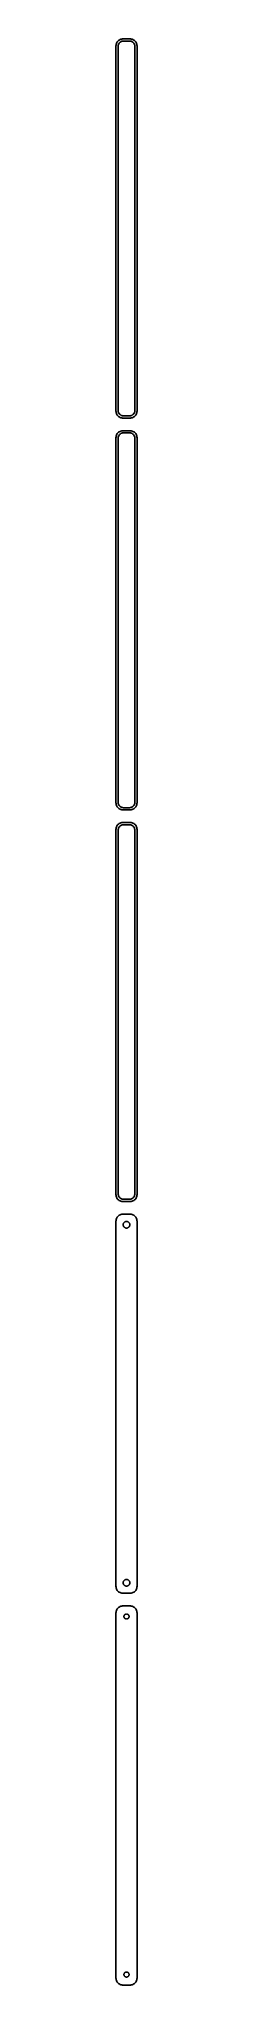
# Model space of a CAD drawing. Header units: metres. Extents: x -8 to 8, y 981 to 2367.
import ezdxf

# ---------------------------------------------------------------- set-up
doc = ezdxf.new("R2010")
doc.units = ezdxf.units.M

msp = doc.modelspace()

# ---------------------------------------------------------------- linework, layer by layer
for p, q in [((-7.46057, 2362.63), (-7.5, 2362)), ((-7.5, 2362), (-7.5, 2102)), ((-7.34291, 2363.24), (-7.46057, 2362.63)), ((-7.14888, 2363.84), (-7.34291, 2363.24)), ((-6.88153, 2364.41), (-7.14888, 2363.84)), ((-6.54507, 2364.94), (-6.88153, 2364.41)), ((-6.14484, 2365.42), (-6.54507, 2364.94)), ((-5.68712, 2365.85), (-6.14484, 2365.42)), ((-6, 2361.5), (-5.96844, 2362)), ((-6, 2102.5), (-6, 2361.5)), ((-5.96844, 2362), (-5.87433, 2362.49)), ((-5.87433, 2362.49), (-5.7191, 2362.97)), ((-5.7191, 2362.97), (-5.50522, 2363.43)), ((-5.17912, 2366.22), (-5.68712, 2365.85)), ((-5.50522, 2363.43), (-5.23605, 2363.85)), ((-5.23605, 2363.85), (-4.91586, 2364.24)), ((-4.62889, 2366.52), (-5.17912, 2366.22)), ((-4.91586, 2364.24), (-4.54968, 2364.58)), ((-4.04507, 2366.76), (-4.62889, 2366.52)), ((-4.54968, 2364.58), (-4.1433, 2364.88)), ((-4.1433, 2364.88), (-3.70311, 2365.12)), ((-3.4369, 2366.91), (-4.04507, 2366.76)), ((-3.70311, 2365.12), (-3.23605, 2365.3)), ((-2.81395, 2366.99), (-3.4369, 2366.91)), ((-3.23605, 2365.3), (-2.74951, 2365.43)), ((2.81395, 2366.99), (-2.81395, 2366.99)), ((-2.74951, 2365.43), (-2.25116, 2365.49)), ((-2.25116, 2365.49), (2.25116, 2365.49)), ((2.25116, 2365.49), (2.74951, 2365.43)), ((2.74951, 2365.43), (3.23605, 2365.3)), ((3.4369, 2366.91), (2.81395, 2366.99)), ((3.23605, 2365.3), (3.70311, 2365.12)), ((4.04507, 2366.76), (3.4369, 2366.91)), ((3.70311, 2365.12), (4.1433, 2364.88)), ((4.62889, 2366.52), (4.04507, 2366.76)), ((4.1433, 2364.88), (4.54968, 2364.58)), ((4.54968, 2364.58), (4.91586, 2364.24)), ((5.17912, 2366.22), (4.62889, 2366.52)), ((4.91586, 2364.24), (5.23605, 2363.85)), ((5.68712, 2365.85), (5.17912, 2366.22)), ((5.23605, 2363.85), (5.50522, 2363.43)), ((5.50522, 2363.43), (5.7191, 2362.97)), ((6.14484, 2365.42), (5.68712, 2365.85)), ((5.7191, 2362.97), (5.87433, 2362.49)), ((5.87433, 2362.49), (5.96844, 2362)), ((5.96844, 2362), (6, 2361.5)), ((6, 2361.5), (6, 2102.5)), ((6.54507, 2364.94), (6.14484, 2365.42)), ((6.88153, 2364.41), (6.54507, 2364.94)), ((7.14888, 2363.84), (6.88153, 2364.41)), ((7.34291, 2363.24), (7.14888, 2363.84)), ((7.46057, 2362.63), (7.34291, 2363.24)), ((7.5, 2362), (7.46057, 2362.63)), ((7.5, 2102), (7.5, 2362)), ((-7.5, 2102), (-7.46057, 2101.37)), ((-7.46057, 2101.37), (-7.34291, 2100.76)), ((-7.34291, 2100.76), (-7.14888, 2100.16)), ((-7.14888, 2100.16), (-6.88153, 2099.59)), ((-6.88153, 2099.59), (-6.54507, 2099.06)), ((-6.54507, 2099.06), (-6.14484, 2098.58)), ((-6.14484, 2098.58), (-5.68712, 2098.15)), ((-5.96844, 2102), (-6, 2102.5)), ((-5.87433, 2101.51), (-5.96844, 2102)), ((-5.7191, 2101.03), (-5.87433, 2101.51)), ((-5.50522, 2100.57), (-5.7191, 2101.03)), ((-5.68712, 2098.15), (-5.17912, 2097.78)), ((-5.23605, 2100.15), (-5.50522, 2100.57)), ((-4.91586, 2099.76), (-5.23605, 2100.15)), ((-5.17912, 2097.78), (-4.62889, 2097.48)), ((-4.54968, 2099.42), (-4.91586, 2099.76)), ((-4.62889, 2097.48), (-4.04507, 2097.24)), ((-4.1433, 2099.12), (-4.54968, 2099.42)), ((-3.70311, 2098.88), (-4.1433, 2099.12)), ((-4.04507, 2097.24), (-3.4369, 2097.09)), ((-3.23605, 2098.7), (-3.70311, 2098.88)), ((-3.4369, 2097.09), (-2.81395, 2097.01)), ((-2.74951, 2098.57), (-3.23605, 2098.7)), ((-2.81395, 2097.01), (2.81395, 2097.01)), ((-2.25116, 2098.51), (-2.74951, 2098.57)), ((2.25116, 2098.51), (-2.25116, 2098.51)), ((2.74951, 2098.57), (2.25116, 2098.51)), ((3.23605, 2098.7), (2.74951, 2098.57)), ((2.81395, 2097.01), (3.4369, 2097.09)), ((3.70311, 2098.88), (3.23605, 2098.7)), ((3.4369, 2097.09), (4.04507, 2097.24)), ((4.1433, 2099.12), (3.70311, 2098.88)), ((4.04507, 2097.24), (4.62889, 2097.48)), ((4.54968, 2099.42), (4.1433, 2099.12)), ((4.91586, 2099.76), (4.54968, 2099.42)), ((4.62889, 2097.48), (5.17912, 2097.78)), ((5.23605, 2100.15), (4.91586, 2099.76)), ((5.17912, 2097.78), (5.68712, 2098.15)), ((5.50522, 2100.57), (5.23605, 2100.15)), ((5.7191, 2101.03), (5.50522, 2100.57)), ((5.68712, 2098.15), (6.14484, 2098.58)), ((5.87433, 2101.51), (5.7191, 2101.03)), ((5.96844, 2102), (5.87433, 2101.51)), ((6, 2102.5), (5.96844, 2102)), ((6.14484, 2098.58), (6.54507, 2099.06)), ((6.54507, 2099.06), (6.88153, 2099.59)), ((6.88153, 2099.59), (7.14888, 2100.16)), ((7.14888, 2100.16), (7.34291, 2100.76)), ((7.34291, 2100.76), (7.46057, 2101.37)), ((7.46057, 2101.37), (7.5, 2102)), ((-7.46057, 2083.63), (-7.5, 2083)), ((-7.5, 2083), (-7.5, 1823)), ((-7.34291, 2084.24), (-7.46057, 2083.63)), ((-7.14888, 2084.84), (-7.34291, 2084.24)), ((-6.88153, 2085.41), (-7.14888, 2084.84)), ((-6.54507, 2085.94), (-6.88153, 2085.41)), ((-6.14484, 2086.42), (-6.54507, 2085.94)), ((-5.68712, 2086.85), (-6.14484, 2086.42)), ((-6, 2082.5), (-5.96844, 2083)), ((-6, 1823.5), (-6, 2082.5)), ((-5.96844, 2083), (-5.87433, 2083.49)), ((-5.87433, 2083.49), (-5.7191, 2083.97)), ((-5.7191, 2083.97), (-5.50522, 2084.43)), ((-5.17912, 2087.22), (-5.68712, 2086.85)), ((-5.50522, 2084.43), (-5.23605, 2084.85)), ((-5.23605, 2084.85), (-4.91586, 2085.24)), ((-4.62889, 2087.52), (-5.17912, 2087.22)), ((-4.91586, 2085.24), (-4.54968, 2085.58)), ((-4.04507, 2087.76), (-4.62889, 2087.52)), ((-4.54968, 2085.58), (-4.1433, 2085.88)), ((-4.1433, 2085.88), (-3.70311, 2086.12)), ((-3.4369, 2087.91), (-4.04507, 2087.76)), ((-3.70311, 2086.12), (-3.23605, 2086.3)), ((-2.81395, 2087.99), (-3.4369, 2087.91)), ((-3.23605, 2086.3), (-2.74951, 2086.43)), ((2.81395, 2087.99), (-2.81395, 2087.99)), ((-2.74951, 2086.43), (-2.25116, 2086.49)), ((-2.25116, 2086.49), (2.25116, 2086.49)), ((2.25116, 2086.49), (2.74951, 2086.43)), ((2.74951, 2086.43), (3.23605, 2086.3)), ((3.4369, 2087.91), (2.81395, 2087.99)), ((3.23605, 2086.3), (3.70311, 2086.12)), ((4.04507, 2087.76), (3.4369, 2087.91)), ((3.70311, 2086.12), (4.1433, 2085.88)), ((4.62889, 2087.52), (4.04507, 2087.76)), ((4.1433, 2085.88), (4.54968, 2085.58)), ((4.54968, 2085.58), (4.91586, 2085.24)), ((5.17912, 2087.22), (4.62889, 2087.52)), ((4.91586, 2085.24), (5.23605, 2084.85)), ((5.68712, 2086.85), (5.17912, 2087.22)), ((5.23605, 2084.85), (5.50522, 2084.43)), ((5.50522, 2084.43), (5.7191, 2083.97)), ((6.14484, 2086.42), (5.68712, 2086.85)), ((5.7191, 2083.97), (5.87433, 2083.49)), ((5.87433, 2083.49), (5.96844, 2083)), ((5.96844, 2083), (6, 2082.5)), ((6, 2082.5), (6, 1823.5)), ((6.54507, 2085.94), (6.14484, 2086.42)), ((6.88153, 2085.41), (6.54507, 2085.94)), ((7.14888, 2084.84), (6.88153, 2085.41)), ((7.34291, 2084.24), (7.14888, 2084.84)), ((7.46057, 2083.63), (7.34291, 2084.24)), ((7.5, 2083), (7.46057, 2083.63)), ((7.5, 1823), (7.5, 2083)), ((-7.5, 1823), (-7.46057, 1822.37)), ((-7.46057, 1822.37), (-7.34291, 1821.76)), ((-7.34291, 1821.76), (-7.14888, 1821.16)), ((-7.14888, 1821.16), (-6.88153, 1820.59)), ((-6.88153, 1820.59), (-6.54507, 1820.06)), ((-6.54507, 1820.06), (-6.14484, 1819.58)), ((-6.14484, 1819.58), (-5.68712, 1819.15)), ((-5.96844, 1823), (-6, 1823.5)), ((-5.87433, 1822.51), (-5.96844, 1823)), ((-5.7191, 1822.03), (-5.87433, 1822.51)), ((-5.50522, 1821.57), (-5.7191, 1822.03)), ((-5.68712, 1819.15), (-5.17912, 1818.78)), ((-5.23605, 1821.15), (-5.50522, 1821.57)), ((-4.91586, 1820.76), (-5.23605, 1821.15)), ((-5.17912, 1818.78), (-4.62889, 1818.48)), ((-4.54968, 1820.42), (-4.91586, 1820.76)), ((-4.62889, 1818.48), (-4.04507, 1818.24)), ((-4.1433, 1820.12), (-4.54968, 1820.42)), ((-3.70311, 1819.88), (-4.1433, 1820.12)), ((-4.04507, 1818.24), (-3.4369, 1818.09)), ((-3.23605, 1819.7), (-3.70311, 1819.88)), ((-3.4369, 1818.09), (-2.81395, 1818.01)), ((-2.74951, 1819.57), (-3.23605, 1819.7)), ((-2.81395, 1818.01), (2.81395, 1818.01)), ((-2.25116, 1819.51), (-2.74951, 1819.57)), ((2.25116, 1819.51), (-2.25116, 1819.51)), ((2.74951, 1819.57), (2.25116, 1819.51)), ((3.23605, 1819.7), (2.74951, 1819.57)), ((2.81395, 1818.01), (3.4369, 1818.09)), ((3.70311, 1819.88), (3.23605, 1819.7)), ((3.4369, 1818.09), (4.04507, 1818.24)), ((4.1433, 1820.12), (3.70311, 1819.88)), ((4.04507, 1818.24), (4.62889, 1818.48)), ((4.54968, 1820.42), (4.1433, 1820.12)), ((4.91586, 1820.76), (4.54968, 1820.42)), ((4.62889, 1818.48), (5.17912, 1818.78)), ((5.23605, 1821.15), (4.91586, 1820.76)), ((5.17912, 1818.78), (5.68712, 1819.15)), ((5.50522, 1821.57), (5.23605, 1821.15)), ((5.7191, 1822.03), (5.50522, 1821.57)), ((5.68712, 1819.15), (6.14484, 1819.58)), ((5.87433, 1822.51), (5.7191, 1822.03)), ((5.96844, 1823), (5.87433, 1822.51)), ((6, 1823.5), (5.96844, 1823)), ((6.14484, 1819.58), (6.54507, 1820.06)), ((6.54507, 1820.06), (6.88153, 1820.59)), ((6.88153, 1820.59), (7.14888, 1821.16)), ((7.14888, 1821.16), (7.34291, 1821.76)), ((7.34291, 1821.76), (7.46057, 1822.37)), ((7.46057, 1822.37), (7.5, 1823)), ((-7.46057, 1804.63), (-7.5, 1804)), ((-7.5, 1804), (-7.5, 1544)), ((-7.34291, 1805.24), (-7.46057, 1804.63)), ((-7.14888, 1805.84), (-7.34291, 1805.24)), ((-6.88153, 1806.41), (-7.14888, 1805.84)), ((-6.54507, 1806.94), (-6.88153, 1806.41)), ((-6.14484, 1807.42), (-6.54507, 1806.94)), ((-5.68712, 1807.85), (-6.14484, 1807.42)), ((-5.87262, 1803.5), (-5.84209, 1803.99)), ((-5.87262, 1544.5), (-5.87262, 1803.5)), ((-5.84209, 1803.99), (-5.75096, 1804.46)), ((-5.75096, 1804.46), (-5.60068, 1804.93)), ((-5.17912, 1808.22), (-5.68712, 1807.85)), ((-5.60068, 1804.93), (-5.3936, 1805.37)), ((-5.3936, 1805.37), (-5.13301, 1805.78)), ((-4.62889, 1808.52), (-5.17912, 1808.22)), ((-5.13301, 1805.78), (-4.82301, 1806.15)), ((-4.82301, 1806.15), (-4.46851, 1806.48)), ((-4.04507, 1808.76), (-4.62889, 1808.52)), ((-4.46851, 1806.48), (-4.07506, 1806.77)), ((-4.07506, 1806.77), (-3.64888, 1807)), ((-3.4369, 1808.91), (-4.04507, 1808.76)), ((-3.64888, 1807), (-3.1967, 1807.18)), ((-2.81395, 1808.99), (-3.4369, 1808.91)), ((-3.1967, 1807.18), (-2.72565, 1807.3)), ((2.81395, 1808.99), (-2.81395, 1808.99)), ((-2.72565, 1807.3), (-2.24316, 1807.36)), ((-2.24316, 1807.36), (2.24316, 1807.36)), ((2.24316, 1807.36), (2.72565, 1807.3)), ((2.72565, 1807.3), (3.1967, 1807.18)), ((3.4369, 1808.91), (2.81395, 1808.99)), ((3.1967, 1807.18), (3.64888, 1807)), ((4.04507, 1808.76), (3.4369, 1808.91)), ((3.64888, 1807), (4.07506, 1806.77)), ((4.62889, 1808.52), (4.04507, 1808.76)), ((4.07506, 1806.77), (4.46851, 1806.48)), ((4.46851, 1806.48), (4.82301, 1806.15)), ((5.17912, 1808.22), (4.62889, 1808.52)), ((4.82301, 1806.15), (5.13301, 1805.78)), ((5.13301, 1805.78), (5.3936, 1805.37)), ((5.68712, 1807.85), (5.17912, 1808.22)), ((5.3936, 1805.37), (5.60068, 1804.93)), ((5.60068, 1804.93), (5.75096, 1804.46)), ((6.14484, 1807.42), (5.68712, 1807.85)), ((5.75096, 1804.46), (5.84209, 1803.99)), ((5.84209, 1803.99), (5.87262, 1803.5)), ((5.87262, 1803.5), (5.87262, 1544.5)), ((6.54507, 1806.94), (6.14484, 1807.42)), ((6.88153, 1806.41), (6.54507, 1806.94)), ((7.14888, 1805.84), (6.88153, 1806.41)), ((7.34291, 1805.24), (7.14888, 1805.84)), ((7.46057, 1804.63), (7.34291, 1805.24)), ((7.5, 1804), (7.46057, 1804.63)), ((7.5, 1544), (7.5, 1804)), ((-7.5, 1544), (-7.46057, 1543.37)), ((-7.46057, 1543.37), (-7.34291, 1542.76)), ((-7.34291, 1542.76), (-7.14888, 1542.16)), ((-7.14888, 1542.16), (-6.88153, 1541.59)), ((-6.88153, 1541.59), (-6.54507, 1541.06)), ((-6.54507, 1541.06), (-6.14484, 1540.58)), ((-6.14484, 1540.58), (-5.68712, 1540.15)), ((-5.84209, 1544.01), (-5.87262, 1544.5)), ((-5.75096, 1543.54), (-5.84209, 1544.01)), ((-5.60068, 1543.07), (-5.75096, 1543.54)), ((-5.68712, 1540.15), (-5.17912, 1539.78)), ((-5.3936, 1542.63), (-5.60068, 1543.07)), ((-5.13301, 1542.22), (-5.3936, 1542.63)), ((-5.17912, 1539.78), (-4.62889, 1539.48)), ((-4.82301, 1541.85), (-5.13301, 1542.22)), ((-4.46851, 1541.52), (-4.82301, 1541.85)), ((-4.62889, 1539.48), (-4.04507, 1539.24)), ((-4.07506, 1541.23), (-4.46851, 1541.52)), ((-3.64888, 1541), (-4.07506, 1541.23)), ((-4.04507, 1539.24), (-3.4369, 1539.09)), ((-3.1967, 1540.82), (-3.64888, 1541)), ((-3.4369, 1539.09), (-2.81395, 1539.01)), ((-2.72565, 1540.7), (-3.1967, 1540.82)), ((-2.81395, 1539.01), (2.81395, 1539.01)), ((-2.24316, 1540.64), (-2.72565, 1540.7)), ((2.24316, 1540.64), (-2.24316, 1540.64)), ((2.72565, 1540.7), (2.24316, 1540.64)), ((3.1967, 1540.82), (2.72565, 1540.7)), ((2.81395, 1539.01), (3.4369, 1539.09)), ((3.64888, 1541), (3.1967, 1540.82)), ((3.4369, 1539.09), (4.04507, 1539.24)), ((4.07506, 1541.23), (3.64888, 1541)), ((4.04507, 1539.24), (4.62889, 1539.48)), ((4.46851, 1541.52), (4.07506, 1541.23)), ((4.82301, 1541.85), (4.46851, 1541.52)), ((4.62889, 1539.48), (5.17912, 1539.78)), ((5.13301, 1542.22), (4.82301, 1541.85)), ((5.3936, 1542.63), (5.13301, 1542.22)), ((5.17912, 1539.78), (5.68712, 1540.15)), ((5.60068, 1543.07), (5.3936, 1542.63)), ((5.75096, 1543.54), (5.60068, 1543.07)), ((5.68712, 1540.15), (6.14484, 1540.58)), ((5.84209, 1544.01), (5.75096, 1543.54)), ((5.87262, 1544.5), (5.84209, 1544.01)), ((6.14484, 1540.58), (6.54507, 1541.06)), ((6.54507, 1541.06), (6.88153, 1541.59)), ((6.88153, 1541.59), (7.14888, 1542.16)), ((7.14888, 1542.16), (7.34291, 1542.76)), ((7.34291, 1542.76), (7.46057, 1543.37)), ((7.46057, 1543.37), (7.5, 1544)), ((-7.46057, 1525.63), (-7.5, 1525)), ((-7.5, 1525), (-7.5, 1265)), ((-7.34291, 1526.24), (-7.46057, 1525.63)), ((-7.14888, 1526.84), (-7.34291, 1526.24)), ((-6.88153, 1527.41), (-7.14888, 1526.84)), ((-6.54507, 1527.94), (-6.88153, 1527.41)), ((-6.14484, 1528.42), (-6.54507, 1527.94)), ((-5.68712, 1528.85), (-6.14484, 1528.42)), ((-5.17912, 1529.22), (-5.68712, 1528.85)), ((-4.62889, 1529.52), (-5.17912, 1529.22)), ((-4.04507, 1529.76), (-4.62889, 1529.52)), ((-3.4369, 1529.91), (-4.04507, 1529.76)), ((-2.81395, 1529.99), (-3.4369, 1529.91)), ((2.81395, 1529.99), (-2.81395, 1529.99)), ((-1.28598, 1524.53), (-1.02187, 1524.67)), ((-1.02187, 1524.67), (-0.741638, 1524.78)), ((-0.741638, 1524.78), (-0.449707, 1524.86)), ((-0.449707, 1524.86), (-0.150696, 1524.9)), ((-0.150696, 1524.9), (0.150696, 1524.9)), ((0.150696, 1524.9), (0.449707, 1524.86)), ((0.449707, 1524.86), (0.741638, 1524.78)), ((0.741638, 1524.78), (1.02187, 1524.67)), ((1.02187, 1524.67), (1.28598, 1524.53)), ((3.4369, 1529.91), (2.81395, 1529.99)), ((4.04507, 1529.76), (3.4369, 1529.91)), ((4.62889, 1529.52), (4.04507, 1529.76)), ((5.17912, 1529.22), (4.62889, 1529.52)), ((5.68712, 1528.85), (5.17912, 1529.22)), ((6.14484, 1528.42), (5.68712, 1528.85)), ((6.54507, 1527.94), (6.14484, 1528.42)), ((6.88153, 1527.41), (6.54507, 1527.94)), ((7.14888, 1526.84), (6.88153, 1527.41)), ((7.34291, 1526.24), (7.14888, 1526.84)), ((7.46057, 1525.63), (7.34291, 1526.24)), ((7.5, 1525), (7.46057, 1525.63)), ((7.5, 1265), (7.5, 1525)), ((-2.39999, 1522.5), (-2.38107, 1522.8)), ((-2.38107, 1522.2), (-2.39999, 1522.5)), ((-2.38107, 1522.8), (-2.32458, 1523.1)), ((-2.32458, 1521.9), (-2.38107, 1522.2)), ((-2.32458, 1523.1), (-2.23146, 1523.38)), ((-2.23146, 1521.62), (-2.32458, 1521.9)), ((-2.23146, 1523.38), (-2.10313, 1523.66)), ((-2.10313, 1521.34), (-2.23146, 1521.62)), ((-2.10313, 1523.66), (-1.94164, 1523.91)), ((-1.94164, 1521.09), (-2.10313, 1521.34)), ((-1.94164, 1523.91), (-1.74951, 1524.14)), ((-1.74951, 1520.86), (-1.94164, 1521.09)), ((-1.74951, 1524.14), (-1.52982, 1524.35)), ((-1.52982, 1520.65), (-1.74951, 1520.86)), ((-1.52982, 1524.35), (-1.28598, 1524.53)), ((-1.28598, 1520.47), (-1.52982, 1520.65)), ((-1.02187, 1520.33), (-1.28598, 1520.47)), ((-0.741638, 1520.22), (-1.02187, 1520.33)), ((-0.449707, 1520.14), (-0.741638, 1520.22)), ((-0.150696, 1520.1), (-0.449707, 1520.14)), ((0.150696, 1520.1), (-0.150696, 1520.1)), ((0.449707, 1520.14), (0.150696, 1520.1)), ((0.741638, 1520.22), (0.449707, 1520.14)), ((1.02187, 1520.33), (0.741638, 1520.22)), ((1.28598, 1520.47), (1.02187, 1520.33)), ((1.28598, 1524.53), (1.52982, 1524.35)), ((1.52982, 1520.65), (1.28598, 1520.47)), ((1.52982, 1524.35), (1.74951, 1524.14)), ((1.74951, 1520.86), (1.52982, 1520.65)), ((1.74951, 1524.14), (1.94164, 1523.91)), ((1.94164, 1521.09), (1.74951, 1520.86)), ((1.94164, 1523.91), (2.10313, 1523.66)), ((2.10313, 1521.34), (1.94164, 1521.09)), ((2.10313, 1523.66), (2.23146, 1523.38)), ((2.23146, 1521.62), (2.10313, 1521.34)), ((2.23146, 1523.38), (2.32458, 1523.1)), ((2.32458, 1521.9), (2.23146, 1521.62)), ((2.32458, 1523.1), (2.38107, 1522.8)), ((2.38107, 1522.2), (2.32458, 1521.9)), ((2.38107, 1522.8), (2.39999, 1522.5)), ((2.39999, 1522.5), (2.38107, 1522.2)), ((-7.5, 1265), (-7.46057, 1264.37)), ((-7.46057, 1264.37), (-7.34291, 1263.76)), ((-7.34291, 1263.76), (-7.14888, 1263.16)), ((-7.14888, 1263.16), (-6.88153, 1262.59)), ((-6.88153, 1262.59), (-6.54507, 1262.06)), ((-6.54507, 1262.06), (-6.14484, 1261.58)), ((-6.14484, 1261.58), (-5.68712, 1261.15)), ((-2.39999, 1267.5), (-2.38107, 1267.8)), ((-2.38107, 1267.2), (-2.39999, 1267.5)), ((-2.38107, 1267.8), (-2.32458, 1268.1)), ((-2.32458, 1266.9), (-2.38107, 1267.2)), ((-2.32458, 1268.1), (-2.23146, 1268.38)), ((-2.23146, 1266.62), (-2.32458, 1266.9)), ((-2.23146, 1268.38), (-2.10313, 1268.66)), ((-2.10313, 1266.34), (-2.23146, 1266.62)), ((-2.10313, 1268.66), (-1.94164, 1268.91)), ((-1.94164, 1266.09), (-2.10313, 1266.34)), ((-1.94164, 1268.91), (-1.74951, 1269.14)), ((-1.74951, 1265.86), (-1.94164, 1266.09)), ((-1.74951, 1269.14), (-1.52982, 1269.35)), ((-1.52982, 1265.65), (-1.74951, 1265.86)), ((-1.52982, 1269.35), (-1.28598, 1269.53)), ((-1.28598, 1265.47), (-1.52982, 1265.65)), ((-1.28598, 1269.53), (-1.02187, 1269.67)), ((-1.02187, 1265.33), (-1.28598, 1265.47)), ((-1.02187, 1269.67), (-0.741638, 1269.78)), ((-0.741638, 1265.22), (-1.02187, 1265.33)), ((-0.741638, 1269.78), (-0.449707, 1269.86)), ((-0.449707, 1265.14), (-0.741638, 1265.22)), ((-0.449707, 1269.86), (-0.150696, 1269.9)), ((-0.150696, 1265.1), (-0.449707, 1265.14)), ((-0.150696, 1269.9), (0.150696, 1269.9)), ((0.150696, 1265.1), (-0.150696, 1265.1)), ((0.150696, 1269.9), (0.449707, 1269.86)), ((0.449707, 1265.14), (0.150696, 1265.1)), ((0.449707, 1269.86), (0.741638, 1269.78)), ((0.741638, 1265.22), (0.449707, 1265.14)), ((0.741638, 1269.78), (1.02187, 1269.67)), ((1.02187, 1265.33), (0.741638, 1265.22)), ((1.02187, 1269.67), (1.28598, 1269.53)), ((1.28598, 1265.47), (1.02187, 1265.33)), ((1.28598, 1269.53), (1.52982, 1269.35)), ((1.52982, 1265.65), (1.28598, 1265.47)), ((1.52982, 1269.35), (1.74951, 1269.14)), ((1.74951, 1265.86), (1.52982, 1265.65)), ((1.74951, 1269.14), (1.94164, 1268.91)), ((1.94164, 1266.09), (1.74951, 1265.86)), ((1.94164, 1268.91), (2.10313, 1268.66)), ((2.10313, 1266.34), (1.94164, 1266.09)), ((2.10313, 1268.66), (2.23146, 1268.38)), ((2.23146, 1266.62), (2.10313, 1266.34)), ((2.23146, 1268.38), (2.32458, 1268.1)), ((2.32458, 1266.9), (2.23146, 1266.62)), ((2.32458, 1268.1), (2.38107, 1267.8)), ((2.38107, 1267.2), (2.32458, 1266.9)), ((2.38107, 1267.8), (2.39999, 1267.5)), ((2.39999, 1267.5), (2.38107, 1267.2)), ((5.68712, 1261.15), (6.14484, 1261.58)), ((6.14484, 1261.58), (6.54507, 1262.06)), ((6.54507, 1262.06), (6.88153, 1262.59)), ((6.88153, 1262.59), (7.14888, 1263.16)), ((7.14888, 1263.16), (7.34291, 1263.76)), ((7.34291, 1263.76), (7.46057, 1264.37)), ((7.46057, 1264.37), (7.5, 1265)), ((-7.14888, 1247.84), (-7.34291, 1247.24)), ((-6.88153, 1248.41), (-7.14888, 1247.84)), ((-6.54507, 1248.94), (-6.88153, 1248.41)), ((-6.14484, 1249.42), (-6.54507, 1248.94)), ((-5.68712, 1249.85), (-6.14484, 1249.42)), ((-5.68712, 1261.15), (-5.17912, 1260.78)), ((-5.17912, 1250.22), (-5.68712, 1249.85)), ((-5.17912, 1260.78), (-4.62889, 1260.48)), ((-4.62889, 1250.52), (-5.17912, 1250.22)), ((-4.62889, 1260.48), (-4.04507, 1260.24)), ((-4.04507, 1250.76), (-4.62889, 1250.52)), ((-4.04507, 1260.24), (-3.4369, 1260.09)), ((-3.4369, 1250.91), (-4.04507, 1250.76)), ((-3.4369, 1260.09), (-2.81395, 1260.01)), ((-2.81395, 1250.99), (-3.4369, 1250.91)), ((-2.81395, 1260.01), (2.81395, 1260.01)), ((2.81395, 1250.99), (-2.81395, 1250.99)), ((2.81395, 1260.01), (3.4369, 1260.09)), ((3.4369, 1250.91), (2.81395, 1250.99)), ((3.4369, 1260.09), (4.04507, 1260.24)), ((4.04507, 1250.76), (3.4369, 1250.91)), ((4.04507, 1260.24), (4.62889, 1260.48)), ((4.62889, 1250.52), (4.04507, 1250.76)), ((4.62889, 1260.48), (5.17912, 1260.78)), ((5.17912, 1250.22), (4.62889, 1250.52)), ((5.17912, 1260.78), (5.68712, 1261.15)), ((5.68712, 1249.85), (5.17912, 1250.22)), ((6.14484, 1249.42), (5.68712, 1249.85)), ((6.54507, 1248.94), (6.14484, 1249.42)), ((6.88153, 1248.41), (6.54507, 1248.94)), ((7.14888, 1247.84), (6.88153, 1248.41)), ((7.34291, 1247.24), (7.14888, 1247.84)), ((-7.46057, 1246.63), (-7.5, 1246)), ((-7.5, 1246), (-7.5, 986)), ((-7.34291, 1247.24), (-7.46057, 1246.63)), ((-1.79999, 1243.5), (-1.7858, 1243.73)), ((-1.7858, 1243.27), (-1.79999, 1243.5)), ((-1.7858, 1243.73), (-1.74344, 1243.95)), ((-1.74344, 1243.05), (-1.7858, 1243.27)), ((-1.74344, 1243.95), (-1.67358, 1244.16)), ((-1.67358, 1242.84), (-1.74344, 1243.05)), ((-1.67358, 1244.16), (-1.57735, 1244.37)), ((-1.57735, 1242.63), (-1.67358, 1242.84)), ((-1.57735, 1244.37), (-1.45622, 1244.56)), ((-1.45622, 1242.44), (-1.57735, 1242.63)), ((-1.45622, 1244.56), (-1.31213, 1244.73)), ((-1.31213, 1242.27), (-1.45622, 1242.44)), ((-1.31213, 1244.73), (-1.14735, 1244.89)), ((-1.14735, 1242.11), (-1.31213, 1242.27)), ((-1.14735, 1244.89), (-0.964478, 1245.02)), ((-0.964478, 1241.98), (-1.14735, 1242.11)), ((-0.964478, 1245.02), (-0.766388, 1245.13)), ((-0.766388, 1241.87), (-0.964478, 1241.98)), ((-0.766388, 1245.13), (-0.556229, 1245.21)), ((-0.556229, 1241.79), (-0.766388, 1241.87)), ((-0.556229, 1245.21), (-0.33728, 1245.27)), ((-0.33728, 1241.73), (-0.556229, 1241.79)), ((-0.33728, 1245.27), (-0.113022, 1245.3)), ((-0.113022, 1241.7), (-0.33728, 1241.73)), ((-0.113022, 1245.3), (0.113022, 1245.3)), ((0.113022, 1241.7), (-0.113022, 1241.7)), ((0.113022, 1245.3), (0.33728, 1245.27)), ((0.33728, 1241.73), (0.113022, 1241.7)), ((0.33728, 1245.27), (0.556229, 1245.21)), ((0.556229, 1241.79), (0.33728, 1241.73)), ((0.556229, 1245.21), (0.766388, 1245.13)), ((0.766388, 1241.87), (0.556229, 1241.79)), ((0.766388, 1245.13), (0.964478, 1245.02)), ((0.964478, 1241.98), (0.766388, 1241.87)), ((0.964478, 1245.02), (1.14735, 1244.89)), ((1.14735, 1242.11), (0.964478, 1241.98)), ((1.14735, 1244.89), (1.31213, 1244.73)), ((1.31213, 1242.27), (1.14735, 1242.11)), ((1.31213, 1244.73), (1.45622, 1244.56)), ((1.45622, 1242.44), (1.31213, 1242.27)), ((1.45622, 1244.56), (1.57735, 1244.37)), ((1.57735, 1242.63), (1.45622, 1242.44)), ((1.57735, 1244.37), (1.67358, 1244.16)), ((1.67358, 1242.84), (1.57735, 1242.63)), ((1.67358, 1244.16), (1.74344, 1243.95)), ((1.74344, 1243.05), (1.67358, 1242.84)), ((1.74344, 1243.95), (1.7858, 1243.73)), ((1.7858, 1243.27), (1.74344, 1243.05)), ((1.7858, 1243.73), (1.79999, 1243.5)), ((1.79999, 1243.5), (1.7858, 1243.27)), ((7.46057, 1246.63), (7.34291, 1247.24)), ((7.5, 1246), (7.46057, 1246.63)), ((7.5, 986), (7.5, 1246)), ((-7.5, 986), (-7.46057, 985.373)), ((-7.46057, 985.373), (-7.34291, 984.757)), ((-7.34291, 984.757), (-7.14888, 984.159)), ((-7.14888, 984.159), (-6.88153, 983.591)), ((-1.79999, 988.5), (-1.7858, 988.726)), ((-1.7858, 988.274), (-1.79999, 988.5)), ((-1.7858, 988.726), (-1.74344, 988.948)), ((-1.74344, 988.052), (-1.7858, 988.274)), ((-1.74344, 988.948), (-1.67358, 989.163)), ((-1.67358, 987.837), (-1.74344, 988.052)), ((-1.67358, 989.163), (-1.57735, 989.367)), ((-1.57735, 987.633), (-1.67358, 987.837)), ((-1.57735, 989.367), (-1.45622, 989.558)), ((-1.45622, 987.442), (-1.57735, 987.633)), ((-1.45622, 989.558), (-1.31213, 989.732)), ((-1.31213, 987.268), (-1.45622, 987.442)), ((-1.31213, 989.732), (-1.14735, 989.887)), ((-1.14735, 987.113), (-1.31213, 987.268)), ((-1.14735, 989.887), (-0.964478, 990.02)), ((-0.964478, 986.98), (-1.14735, 987.113)), ((-0.964478, 990.02), (-0.766388, 990.129)), ((-0.766388, 986.871), (-0.964478, 986.98)), ((-0.766388, 990.129), (-0.556229, 990.212)), ((-0.556229, 986.788), (-0.766388, 986.871)), ((-0.556229, 990.212), (-0.33728, 990.268)), ((-0.33728, 986.732), (-0.556229, 986.788)), ((-0.33728, 990.268), (-0.113022, 990.296)), ((-0.113022, 986.704), (-0.33728, 986.732)), ((-0.113022, 990.296), (0.113022, 990.296)), ((0.113022, 986.704), (-0.113022, 986.704)), ((0.113022, 990.296), (0.33728, 990.268)), ((0.33728, 986.732), (0.113022, 986.704)), ((0.33728, 990.268), (0.556229, 990.212)), ((0.556229, 986.788), (0.33728, 986.732)), ((0.556229, 990.212), (0.766388, 990.129)), ((0.766388, 986.871), (0.556229, 986.788)), ((0.766388, 990.129), (0.964478, 990.02)), ((0.964478, 986.98), (0.766388, 986.871)), ((0.964478, 990.02), (1.14735, 989.887)), ((1.14735, 987.113), (0.964478, 986.98)), ((1.14735, 989.887), (1.31213, 989.732)), ((1.31213, 987.268), (1.14735, 987.113)), ((1.31213, 989.732), (1.45622, 989.558)), ((1.45622, 987.442), (1.31213, 987.268)), ((1.45622, 989.558), (1.57735, 989.367)), ((1.57735, 987.633), (1.45622, 987.442)), ((1.57735, 989.367), (1.67358, 989.163)), ((1.67358, 987.837), (1.57735, 987.633)), ((1.67358, 989.163), (1.74344, 988.948)), ((1.74344, 988.052), (1.67358, 987.837)), ((1.74344, 988.948), (1.7858, 988.726)), ((1.7858, 988.274), (1.74344, 988.052)), ((1.7858, 988.726), (1.79999, 988.5)), ((1.79999, 988.5), (1.7858, 988.274)), ((6.88153, 983.591), (7.14888, 984.159)), ((7.14888, 984.159), (7.34291, 984.757)), ((7.34291, 984.757), (7.46057, 985.373)), ((7.46057, 985.373), (7.5, 986)), ((-6.88153, 983.591), (-6.54507, 983.061)), ((-6.54507, 983.061), (-6.14484, 982.577)), ((-6.14484, 982.577), (-5.68712, 982.147)), ((-5.68712, 982.147), (-5.17912, 981.778)), ((-5.17912, 981.778), (-4.62889, 981.476)), ((-4.62889, 981.476), (-4.04507, 981.245)), ((-4.04507, 981.245), (-3.4369, 981.089)), ((-3.4369, 981.089), (-2.81395, 981.01)), ((-2.81395, 981.01), (2.81395, 981.01)), ((2.81395, 981.01), (3.4369, 981.089)), ((3.4369, 981.089), (4.04507, 981.245)), ((4.04507, 981.245), (4.62889, 981.476)), ((4.62889, 981.476), (5.17912, 981.778)), ((5.17912, 981.778), (5.68712, 982.147)), ((5.68712, 982.147), (6.14484, 982.577)), ((6.14484, 982.577), (6.54507, 983.061)), ((6.54507, 983.061), (6.88153, 983.591))]:
    msp.add_line(p, q)

doc.saveas('drawing.dxf')
